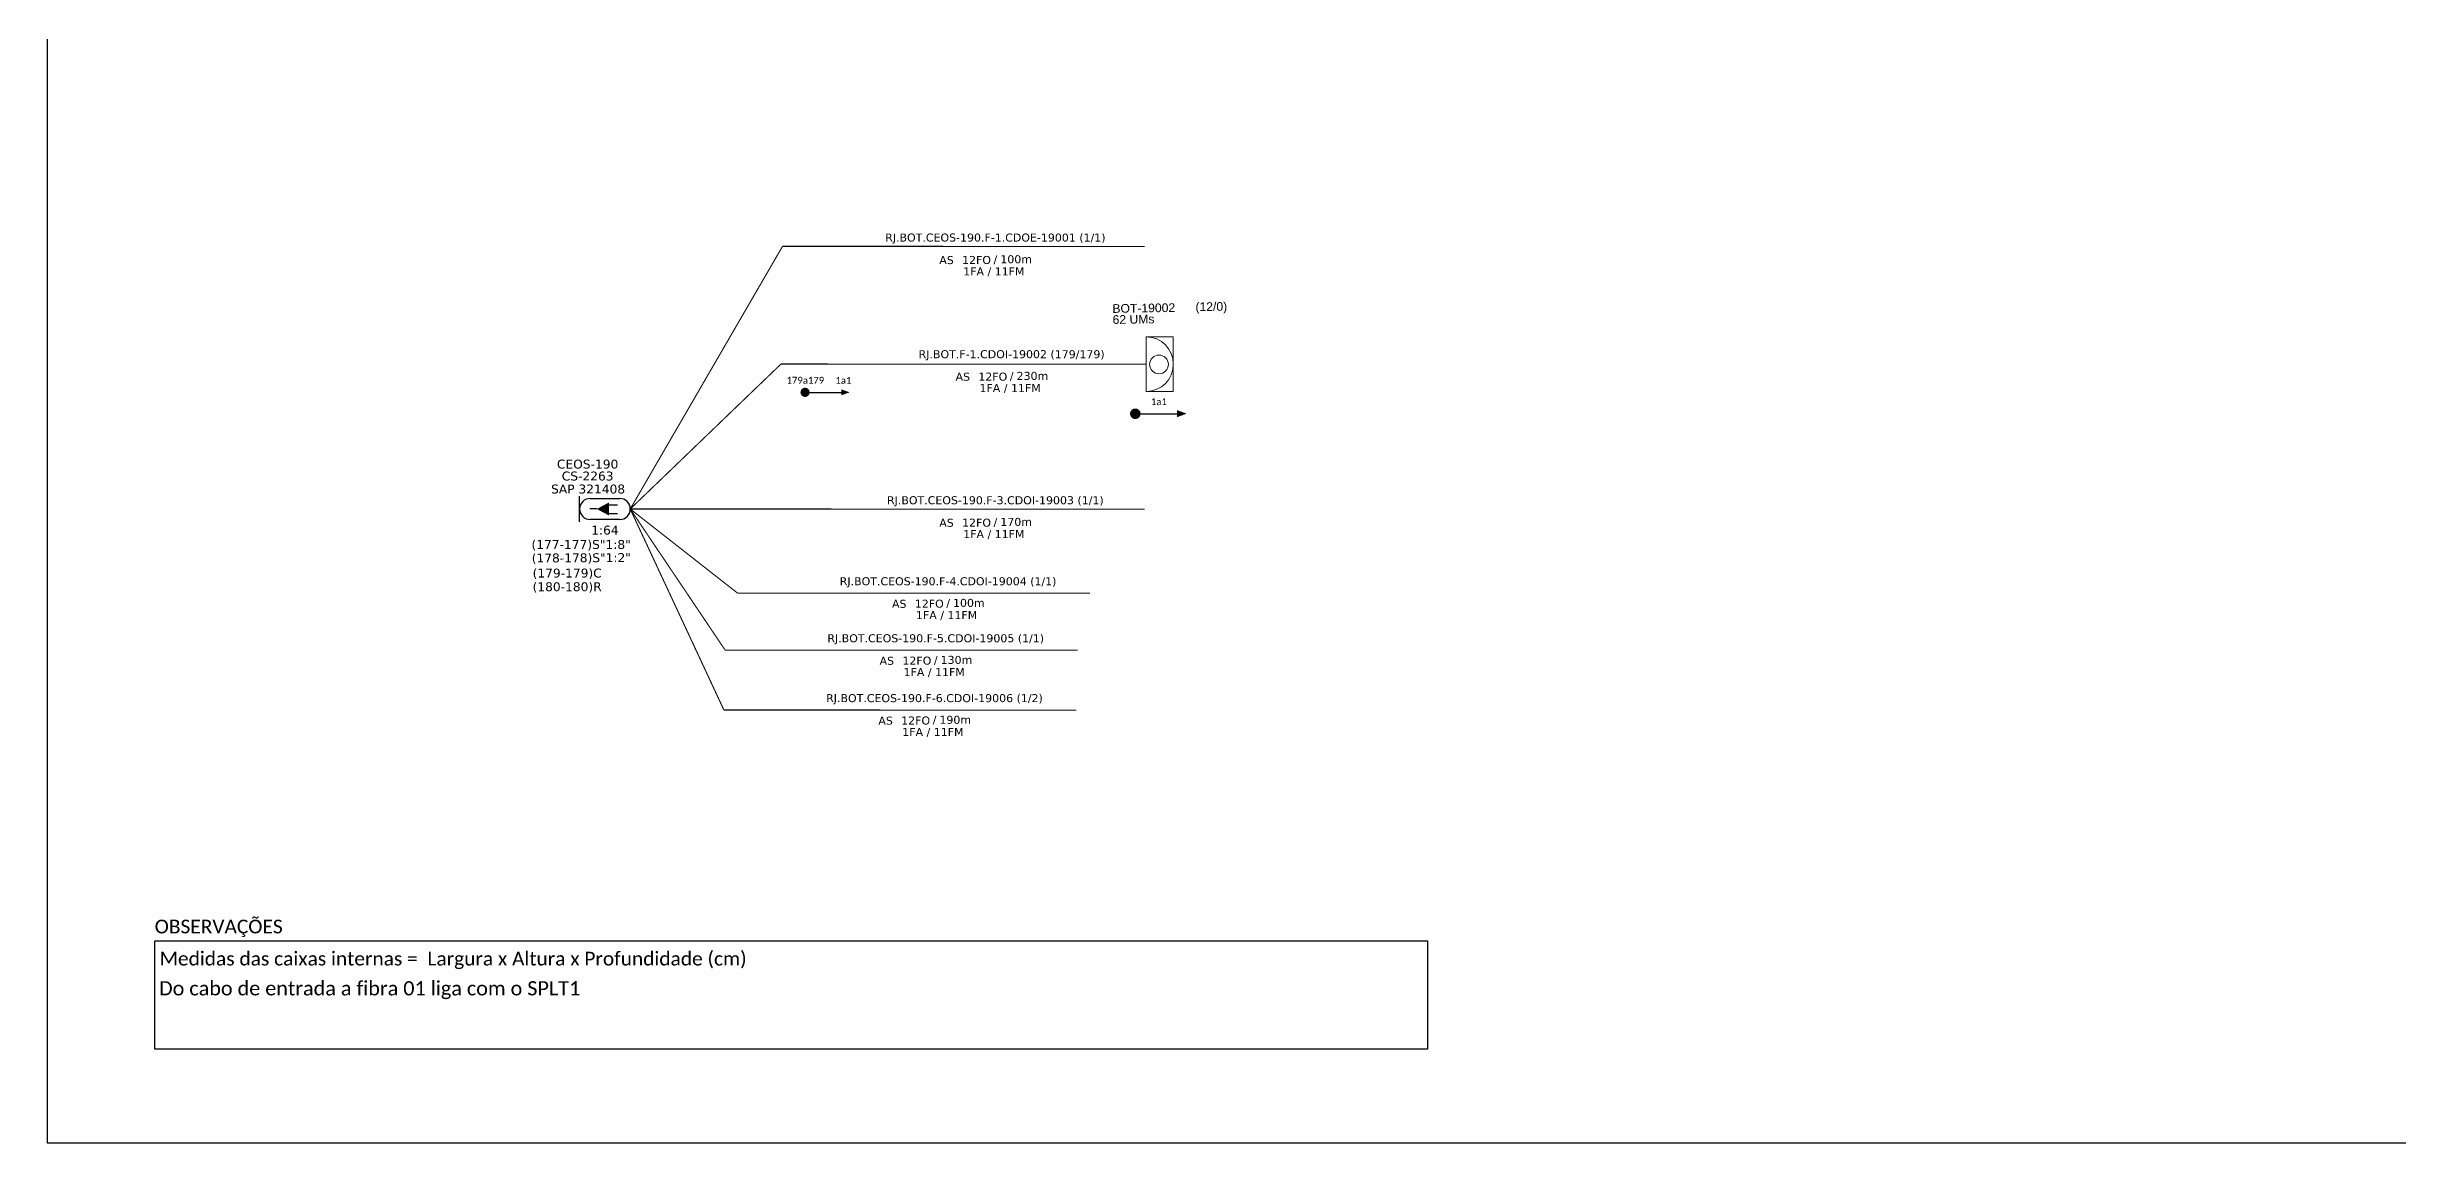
# Model space of a CAD drawing. Header units: inches. Extents: x 0 to 839, y 0 to 594.
# Drawn here: x 0 to 514, y 0 to 240 of the extents above; entities that cross this region are included whole.
import ezdxf
from ezdxf.enums import TextEntityAlignment as Align

# ---------------------------------------------------------------- set-up
doc = ezdxf.new("R2010")
doc.units = ezdxf.units.IN
doc.header["$LTSCALE"] = 0.5
doc.layers.add("20.0-LEGENDA DOS CDO'S", color=1, linetype='Continuous', lineweight=0)
doc.layers.add('40.1-ETIQUETAS', color=1, linetype='Continuous', lineweight=20)
for name, color, linetype in [('20.4-CEOS', 1, 'Continuous'), ('CAP a instalar', 1, 'Continuous'), ('SETA', 7, 'Continuous')]:
    doc.layers.add(name, color=color, linetype=linetype)
doc.styles.add('ARIAL', font='arial.ttf')
doc.styles.add('siredit', font='verdana.ttf')
doc.styles.get("Standard").update_dxf_attribs({"font": 'arial.ttf'})
doc.styles.add('WMF-Calibri0', font='calibri.ttf')
doc.linetypes.add('FENCELINE1', pattern='A,0.25,-0.1,[133,ltypeshp.shx,S=0.1,R=0,X=-0.1,Y=0],-0.1,1', length=1.45)

# ---------------------------------------------------------------- blocks, each defined once
blk = doc.blocks.new('*U46')
at = {"layer": '20.4-CEOS', "color": 7, "style": 'siredit'}
for tag, p in [('FIBRAS_SPLITTER', (0, 0)), ('FIBRAS_TOP_C', (0, -4.13)), ('RESERVA_FINAIS', (0, -5.46))]:
    blk.add_attdef(tag, p, '', height=1.01, dxfattribs=at)
for tag, p, flags in [('ID_ATIVIDADE', (0, -6.77), 3), ('FATOR', (0, -8.09), 1), ('QTDE', (0, -9.4), 1), ('FID', (0, -10.71), 1)]:
    blk.add_attdef(tag, p, '', height=1.01, dxfattribs=dict(at, flags=flags))
blk = doc.blocks.new('*U45')
at = {"layer": '20.4-CEOS', "color": 7, "style": 'siredit'}
blk.add_attdef('FIBRAS_SPLITTER', (0, 0), '', height=1.01, dxfattribs=at)
for tag, p, flags in [('ID_ATIVIDADE', (0, -1.48), 3), ('FATOR', (0, -2.79), 1), ('QTDE', (0, -4.11), 1), ('FID', (0, -5.42), 1)]:
    blk.add_attdef(tag, p, '', height=1.01, dxfattribs=dict(at, flags=flags))
blk = doc.blocks.new('ETIQUETA_RS5F')
at = {"layer": '40.1-ETIQUETAS', "color": 0, "style": 'siredit'}
blk.add_text('/', height=1.5, dxfattribs=at).set_placement((1.55, -1.95), align=Align.MIDDLE_RIGHT)
for tag, p in [('ETIQUETA_R_PRIMARIA', (1.18, 4.1)), ('ETIQUETA_R_SECUNDARIA', (1.18, 2.1)), ('F_ATIVAS/F_MORTAS', (1.11, -4.24))]:
    blk.add_attdef(tag, text='', height=1.5, dxfattribs=at).set_placement(p, align=Align.MIDDLE_CENTER)
for tag, p in [('TIPO_CABO', (-6.62, -2.12)), ('CAP_CABO', (0.37, -2.09))]:
    blk.add_attdef(tag, text='', height=1.5, dxfattribs=at).set_placement(p, align=Align.MIDDLE_RIGHT)
blk.add_attdef('METROS', text='', height=1.5, dxfattribs=at).set_placement((2.11, -1.95), align=Align.MIDDLE_LEFT)
for tag, p in [('FUSÃO_1', (0.82, -8.39)), ('FUSÃO_2', (0.82, -10.6)), ('FUSÃO_3', (0.82, -12.93)), ('FUSÃO_4', (0.82, -15.14)), ('FUSÃO_5', (0.82, -17.16))]:
    blk.add_attdef(tag, text='', height=1.5, dxfattribs=at).set_placement(p, align=Align.CENTER)
blk = doc.blocks.new('CDOE_CT_POSTE')
at = {"layer": "20.0-LEGENDA DOS CDO'S", "color": 0, "style": 'ARIAL'}
for tag, p in [('CDO_N', (0.12, 5.25)), ('CORDOALHA', (0.12, 4.02)), ('SAP', (0.12, 2.96)), ('1:XX', (0.14, 1.23)), ('UMS', (0.14, 0.22))]:
    blk.add_attdef(tag, p, '', height=0.68, rotation=0.118, dxfattribs=at)
blk.add_attdef('FIBRAS_UTILIZADAS', text='', height=0.68, rotation=0.118, dxfattribs=at).set_placement((7.83, 5.26), align=Align.CENTER)

msp = doc.modelspace()

# ---------------------------------------------------------------- linework, layer by layer
msp.add_lwpolyline([(0, 0), (838.56, 0), (838.56, 594), (0, 594), (0, 0)])
at = {"const_width": 1}
msp.add_lwpolyline([(165.22, 164.1, 1), (166.22, 164.1, 1)], format="xyb", close=True, dxfattribs=at)
at = {"const_width": 1.15, "elevation": 1}
msp.add_lwpolyline([(237.35, 159.42, 1), (238.5, 159.42, 1)], format="xyb", close=True, dxfattribs=at)
at = {"color": 0}
msp.add_lwpolyline([(23.56, 44.2), (301.81, 44.2), (301.81, 20.5), (23.56, 20.5)], close=True, dxfattribs=at)
at = {"layer": '20.4-CEOS', "color": 5}
for p, q in [((118.74, 140.9), (125.2, 140.9)), ((125.2, 136.3), (118.74, 136.3))]:
    msp.add_line(p, q, dxfattribs=at)
for points in [[(116.44, 135.82), (116.44, 141.37)], [(122.73, 139.51), (124.69, 139.51)], [(120.19, 138.6), (118.64, 138.6)], [(122.73, 137.59), (124.69, 137.59)]]:
    msp.add_lwpolyline(points, dxfattribs=at)
msp.add_lwpolyline([(120.19, 138.6, 0, 2.84, 0), (122.85, 138.6, 2.84, 2.84, 0)], format="xyseb", dxfattribs=at)
for centre, start, end in [((118.74, 138.6), 90, 270), ((125.2, 138.6), 270, 90)]:
    msp.add_arc(centre, 2.3, start, end, dxfattribs=at)
at = {"layer": '40.1-ETIQUETAS', "elevation": 1}
msp.add_lwpolyline([(240.28, 164.26), (246.23, 164.26), (246.23, 176.27), (240.28, 176.27)], close=True, dxfattribs=at)
at = {"layer": '40.1-ETIQUETAS'}
msp.add_circle((243.1, 170.21, 1), 2.05, dxfattribs=at)
msp.add_arc((240.22, 170.26, 1), 6, 270.913, 89.238, dxfattribs=at)
at = {"layer": 'CAP a instalar', "color": 7, "linetype": 'FENCELINE1', "ltscale": 10, "const_width": 0.237}
for points in [[(127.5, 138.6), (160.8, 196.02)], [(160.8, 196.02), (239.98, 196)], [(127.5, 138.6), (239.98, 138.57)]]:
    msp.add_lwpolyline(points, dxfattribs=at)
at = {"layer": 'CAP a instalar', "color": 1, "linetype": 'FENCELINE1', "ltscale": 10, "const_width": 0.237, "elevation": 1}
for points in [[(160.46, 170.29), (127.5, 138.6)], [(160.46, 170.29), (240.28, 170.27)]]:
    msp.add_lwpolyline(points, dxfattribs=at)
at = {"layer": 'CAP a instalar', "color": 8, "linetype": 'FENCELINE1', "ltscale": 10, "const_width": 0.237}
for points in [[(127.5, 138.6), (150.96, 120.21)], [(127.5, 138.6), (148.25, 107.75)], [(127.5, 138.6), (147.98, 94.66)], [(150.96, 120.21), (228.03, 120.18)], [(148.25, 107.75), (225.32, 107.72)], [(147.98, 94.66), (225.05, 94.63)]]:
    msp.add_lwpolyline(points, dxfattribs=at)
at = {"layer": 'SETA'}
msp.add_lwpolyline([(165.72, 164.1), (174.32, 164.09)], dxfattribs=at)
at = {"layer": 'SETA', "elevation": 1}
msp.add_lwpolyline([(237.92, 159.42), (247.82, 159.42)], dxfattribs=at)
at = {"layer": 'SETA'}
for points in [[(173.63, 164.77), (175.46, 164.1), (173.63, 163.44)], [(247.03, 160.21, 1), (249.14, 159.44, 1), (247.03, 158.67, 1)]]:
    msp.add_solid(points, dxfattribs=at)

# ---------------------------------------------------------------- block references
at = {"layer": '20.4-CEOS', "color": 0, "lineweight": 0}
ref = msp.add_blockref('*U46', (105.91, 129.87, -1), dxfattribs=dict(at, xscale=1.929612200676337, yscale=1.929612200676337, zscale=1.929612200676337))
ref.add_attrib('FIBRAS_SPLITTER', '(177-177)S"1:8"', (105.91, 129.87, -1), dxfattribs={"color": 7, "height": 1.9483, "style": 'siredit'})
ref.add_attrib('FIBRAS_TOP_C', '(179-179)C', (106.16, 123.62, -1), dxfattribs={"color": 7, "height": 1.948, "style": 'siredit'})
ref.add_attrib('RESERVA_FINAIS', '(180-180)R', (106.15, 120.63, -1), dxfattribs={"color": 7, "height": 1.948, "style": 'siredit'})
at = {"layer": '20.4-CEOS', "color": 0, "lineweight": 0, "xscale": 1.927528643840408, "yscale": 1.927528643840408, "zscale": 1.927528643840408, "rotation": 0.2839941166956173}
msp.add_blockref('*U45', (105.97, 126.9, -2), dxfattribs=at).add_auto_attribs({'FIBRAS_SPLITTER': '(178-178)S"1:2"'})
at = {"layer": '40.1-ETIQUETAS', "color": 7}
ref = msp.add_blockref('ETIQUETA_RS5F', (205.94, 195.48), dxfattribs=dict(at, xscale=1.16639998499977, yscale=1.16639998499977, zscale=1.16639998499977))
ref.add_attrib('ETIQUETA_R_SECUNDARIA', 'RJ.BOT.CEOS-190.F-1.CDOE-19001 (1/1)', dxfattribs={"color": 0, "height": 1.7496, "style": 'siredit'}).set_placement((207.32, 197.94), align=Align.MIDDLE_CENTER)
ref.add_attrib('TIPO_CABO', 'AS', dxfattribs={"color": 0, "height": 1.75, "style": 'siredit'}).set_placement((198.23, 193.02), align=Align.MIDDLE_RIGHT)
ref.add_attrib('CAP_CABO', '12FO', dxfattribs={"color": 0, "height": 1.75, "style": 'siredit'}).set_placement((206.37, 193.04), align=Align.MIDDLE_RIGHT)
ref.add_attrib('METROS', '100m', dxfattribs={"color": 0, "height": 1.75, "style": 'siredit'}).set_placement((208.41, 193.2), align=Align.MIDDLE_LEFT)
ref.add_attrib('F_ATIVAS/F_MORTAS', '1FA / 11FM', dxfattribs={"color": 0, "height": 1.75, "style": 'siredit'}).set_placement((206.99, 190.53), align=Align.MIDDLE_CENTER)
at = {"layer": '40.1-ETIQUETAS'}
ref = msp.add_blockref('CDOE_CT_POSTE', (232.66, 171.15, 1), dxfattribs=dict(at, xscale=1.9999999999963, yscale=1.9999999999963, zscale=1.9999999999963, rotation=358.5339524368113))
ref.add_attrib('CDO_N', 'BOT-19002', (232.93, 181.47, 1), dxfattribs={"layer": "20.0-LEGENDA DOS CDO'S", "color": 0, "height": 1.9, "rotation": 0.8682, "style": 'ARIAL'})
ref.add_attrib('CORDOALHA', '62 UMs', (232.97, 179.05, 1), dxfattribs={"layer": "20.0-LEGENDA DOS CDO'S", "color": 0, "height": 1.9, "rotation": 0.8682, "style": 'ARIAL'})
ref.add_attrib('FIBRAS_UTILIZADAS', '                (12/0)', dxfattribs={"layer": "20.0-LEGENDA DOS CDO'S", "color": 0, "height": 1.9, "rotation": 0.8682, "style": 'ARIAL'}).set_placement((248.65, 181.81, 1), align=Align.CENTER)
ref = msp.add_blockref('ETIQUETA_RS5F', (209.5, 169.98), dxfattribs=dict(at, xscale=1.16639998499977, yscale=1.16639998499977, zscale=1.16639998499977))
ref.add_attrib('ETIQUETA_R_SECUNDARIA', 'RJ.BOT.F-1.CDOI-19002 (179/179)', dxfattribs={"color": 0, "height": 1.7496, "style": 'siredit'}).set_placement((210.88, 172.44), align=Align.MIDDLE_CENTER)
ref.add_attrib('TIPO_CABO', 'AS', dxfattribs={"color": 0, "height": 1.75, "style": 'siredit'}).set_placement((201.79, 167.52), align=Align.MIDDLE_RIGHT)
ref.add_attrib('CAP_CABO', '12FO', dxfattribs={"color": 0, "height": 1.75, "style": 'siredit'}).set_placement((209.93, 167.54), align=Align.MIDDLE_RIGHT)
ref.add_attrib('METROS', '230m', dxfattribs={"color": 0, "height": 1.75, "style": 'siredit'}).set_placement((211.97, 167.7), align=Align.MIDDLE_LEFT)
ref.add_attrib('F_ATIVAS/F_MORTAS', '1FA / 11FM', dxfattribs={"color": 0, "height": 1.75, "style": 'siredit'}).set_placement((210.55, 165.03), align=Align.MIDDLE_CENTER)
at = {"layer": '40.1-ETIQUETAS', "color": 7}
ref = msp.add_blockref('ETIQUETA_RS5F', (205.94, 138.06), dxfattribs=dict(at, xscale=1.16639998499977, yscale=1.16639998499977, zscale=1.16639998499977))
ref.add_attrib('ETIQUETA_R_SECUNDARIA', 'RJ.BOT.CEOS-190.F-3.CDOI-19003 (1/1)', dxfattribs={"color": 0, "height": 1.7496, "style": 'siredit'}).set_placement((207.32, 140.51), align=Align.MIDDLE_CENTER)
ref.add_attrib('TIPO_CABO', 'AS', dxfattribs={"color": 0, "height": 1.75, "style": 'siredit'}).set_placement((198.23, 135.59), align=Align.MIDDLE_RIGHT)
ref.add_attrib('CAP_CABO', '12FO', dxfattribs={"color": 0, "height": 1.75, "style": 'siredit'}).set_placement((206.37, 135.61), align=Align.MIDDLE_RIGHT)
ref.add_attrib('METROS', '170m', dxfattribs={"color": 0, "height": 1.75, "style": 'siredit'}).set_placement((208.41, 135.78), align=Align.MIDDLE_LEFT)
ref.add_attrib('F_ATIVAS/F_MORTAS', '1FA / 11FM', dxfattribs={"color": 0, "height": 1.75, "style": 'siredit'}).set_placement((206.99, 133.1), align=Align.MIDDLE_CENTER)
at = {"layer": 'CAP a instalar', "color": 251, "linetype": 'FENCELINE1', "ltscale": 7, "true_color": 0x636466}
ref = msp.add_blockref('ETIQUETA_RS5F', (195.61, 120.35), dxfattribs=dict(at, xscale=1.16639998499977, yscale=1.16639998499977, zscale=1.16639998499977))
ref.add_attrib('ETIQUETA_R_SECUNDARIA', 'RJ.BOT.CEOS-190.F-4.CDOI-19004 (1/1)', dxfattribs={"layer": '40.1-ETIQUETAS', "color": 0, "height": 1.7496, "style": 'siredit'}).set_placement((196.99, 122.8), align=Align.MIDDLE_CENTER)
ref.add_attrib('TIPO_CABO', 'AS', dxfattribs={"layer": '40.1-ETIQUETAS', "color": 0, "height": 1.75, "style": 'siredit'}).set_placement((187.89, 117.88), align=Align.MIDDLE_RIGHT)
ref.add_attrib('CAP_CABO', '12FO', dxfattribs={"layer": '40.1-ETIQUETAS', "color": 0, "height": 1.75, "style": 'siredit'}).set_placement((196.04, 117.9), align=Align.MIDDLE_RIGHT)
ref.add_attrib('METROS', '100m', dxfattribs={"layer": '40.1-ETIQUETAS', "color": 0, "height": 1.75, "style": 'siredit'}).set_placement((198.07, 118.07), align=Align.MIDDLE_LEFT)
ref.add_attrib('F_ATIVAS/F_MORTAS', '1FA / 11FM', dxfattribs={"layer": '40.1-ETIQUETAS', "color": 0, "height": 1.75, "style": 'siredit'}).set_placement((196.66, 115.39), align=Align.MIDDLE_CENTER)
ref = msp.add_blockref('ETIQUETA_RS5F', (192.9, 107.89), dxfattribs=dict(at, xscale=1.16639998499977, yscale=1.16639998499977, zscale=1.16639998499977))
ref.add_attrib('ETIQUETA_R_SECUNDARIA', 'RJ.BOT.CEOS-190.F-5.CDOI-19005 (1/1)', dxfattribs={"layer": '40.1-ETIQUETAS', "color": 0, "height": 1.7496, "style": 'siredit'}).set_placement((194.28, 110.34), align=Align.MIDDLE_CENTER)
ref.add_attrib('TIPO_CABO', 'AS', dxfattribs={"layer": '40.1-ETIQUETAS', "color": 0, "height": 1.75, "style": 'siredit'}).set_placement((185.18, 105.42), align=Align.MIDDLE_RIGHT)
ref.add_attrib('CAP_CABO', '12FO', dxfattribs={"layer": '40.1-ETIQUETAS', "color": 0, "height": 1.75, "style": 'siredit'}).set_placement((193.33, 105.45), align=Align.MIDDLE_RIGHT)
ref.add_attrib('METROS', '130m', dxfattribs={"layer": '40.1-ETIQUETAS', "color": 0, "height": 1.75, "style": 'siredit'}).set_placement((195.36, 105.61), align=Align.MIDDLE_LEFT)
ref.add_attrib('F_ATIVAS/F_MORTAS', '1FA / 11FM', dxfattribs={"layer": '40.1-ETIQUETAS', "color": 0, "height": 1.75, "style": 'siredit'}).set_placement((193.95, 102.94), align=Align.MIDDLE_CENTER)
ref = msp.add_blockref('ETIQUETA_RS5F', (192.63, 94.8), dxfattribs=dict(at, xscale=1.16639998499977, yscale=1.16639998499977, zscale=1.16639998499977))
ref.add_attrib('ETIQUETA_R_SECUNDARIA', 'RJ.BOT.CEOS-190.F-6.CDOI-19006 (1/2)', dxfattribs={"layer": '40.1-ETIQUETAS', "color": 0, "height": 1.7496, "style": 'siredit'}).set_placement((194.01, 97.25), align=Align.MIDDLE_CENTER)
ref.add_attrib('TIPO_CABO', 'AS', dxfattribs={"layer": '40.1-ETIQUETAS', "color": 0, "height": 1.75, "style": 'siredit'}).set_placement((184.91, 92.33), align=Align.MIDDLE_RIGHT)
ref.add_attrib('CAP_CABO', '12FO', dxfattribs={"layer": '40.1-ETIQUETAS', "color": 0, "height": 1.75, "style": 'siredit'}).set_placement((193.06, 92.36), align=Align.MIDDLE_RIGHT)
ref.add_attrib('METROS', '190m', dxfattribs={"layer": '40.1-ETIQUETAS', "color": 0, "height": 1.75, "style": 'siredit'}).set_placement((195.09, 92.52), align=Align.MIDDLE_LEFT)
ref.add_attrib('F_ATIVAS/F_MORTAS', '1FA / 11FM', dxfattribs={"layer": '40.1-ETIQUETAS', "color": 0, "height": 1.75, "style": 'siredit'}).set_placement((193.67, 89.85), align=Align.MIDDLE_CENTER)

# ---------------------------------------------------------------- texts
at = {"style": 'WMF-Calibri0'}
msp.add_text('OBSERVAÇÕES', height=3, dxfattribs=at).set_placement((23.54, 45.82))
at = {"char_height": 1.5, "width": 25.3588, "attachment_point": 5, "rotation": 359.9268}
for s, insert in [('{\\fCalibri|b0|i0|c0|p34;\\C7;179a179}', (165.79, 166.73)), ('{\\fCalibri|b0|i0|c0|p34;\\C7;1a1}', (174.11, 166.71))]:
    msp.add_mtext(s, dxfattribs=dict(at, insert=insert))
at = {"insert": (243.07, 162.05, 1), "char_height": 1.5, "width": 25.3588, "attachment_point": 5}
msp.add_mtext('{\\fCalibri|b0|i0|c0|p34;\\C7;1a1}', dxfattribs=at)
at = {"insert": (24.63, 41.8), "char_height": 3, "width": 277.1819, "attachment_point": 1, "style": 'WMF-Calibri0'}
msp.add_mtext('Medidas das caixas internas =  Largura x Altura x Profundidade (cm)', dxfattribs=at)
at = {"color": 7, "insert": (24.49, 35.37), "char_height": 3.1049, "width": 511.413, "attachment_point": 1, "style": 'WMF-Calibri0'}
msp.add_mtext('Do cabo de entrada a fibra 01 liga com o SPLT1\\P\\P', dxfattribs=at)
at = {"layer": '20.4-CEOS', "color": 5, "style": 'siredit'}
for s, p in [('CEOS-190', (118.19, 149.39)), ('SAP 321408', (118.29, 143.94)), ('CS-2263', (118.19, 146.78)), ('1:64', (121.97, 134.96))]:
    msp.add_text(s, height=1.948, dxfattribs=at).set_placement(p, align=Align.TOP_CENTER)

doc.saveas('drawing.dxf')
